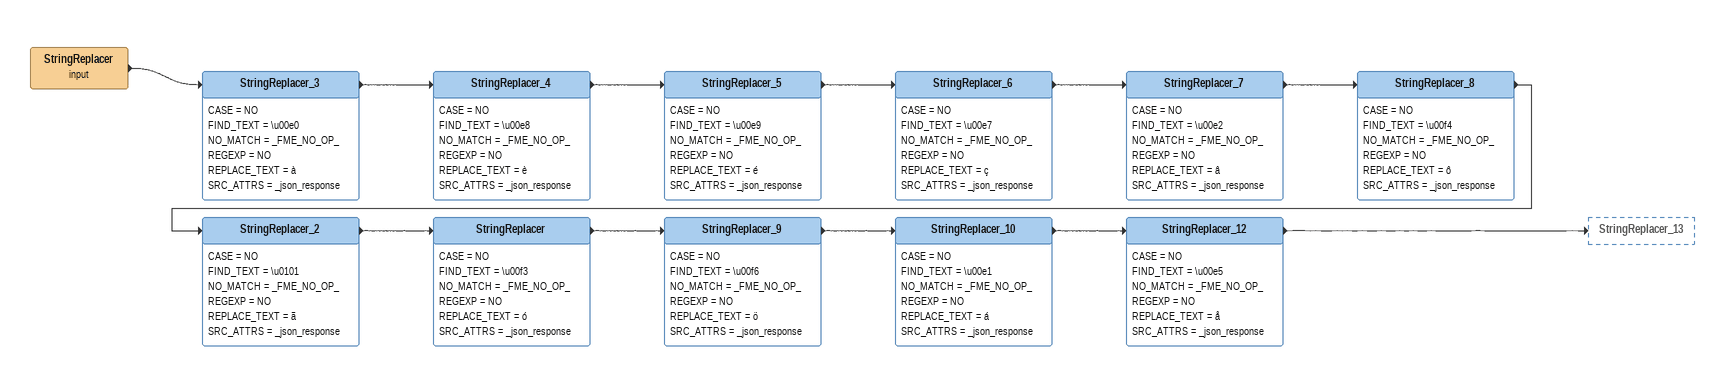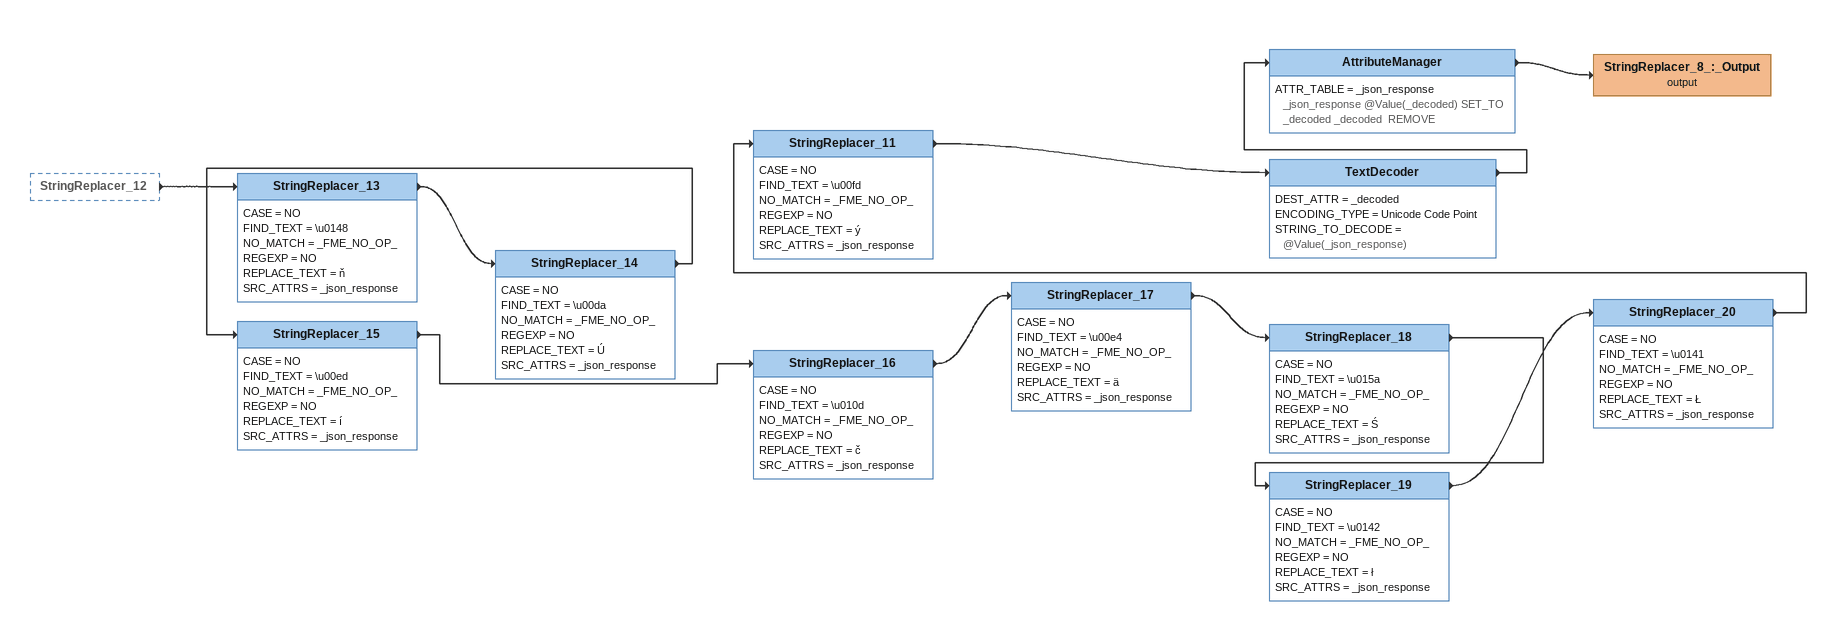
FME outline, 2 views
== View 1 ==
StringReplacer (input)
    -> StringReplacer_3
StringReplacer_3
    CASE = NO
    FIND_TEXT = \u00e0
    NO_MATCH = _FME_NO_OP_
    REGEXP = NO
    REPLACE_TEXT = à
    SRC_ATTRS = _json_response
    -> StringReplacer_4
StringReplacer_4
    CASE = NO
    FIND_TEXT = \u00e8
    NO_MATCH = _FME_NO_OP_
    REGEXP = NO
    REPLACE_TEXT = è
    SRC_ATTRS = _json_response
    -> StringReplacer_5
StringReplacer_5
    CASE = NO
    FIND_TEXT = \u00e9
    NO_MATCH = _FME_NO_OP_
    REGEXP = NO
    REPLACE_TEXT = é
    SRC_ATTRS = _json_response
    -> StringReplacer_6
StringReplacer_6
    CASE = NO
    FIND_TEXT = \u00e7
    NO_MATCH = _FME_NO_OP_
    REGEXP = NO
    REPLACE_TEXT = ç
    SRC_ATTRS = _json_response
    -> StringReplacer_7
StringReplacer_7
    CASE = NO
    FIND_TEXT = \u00e2
    NO_MATCH = _FME_NO_OP_
    REGEXP = NO
    REPLACE_TEXT = â
    SRC_ATTRS = _json_response
    -> StringReplacer_8
StringReplacer_8
    CASE = NO
    FIND_TEXT = \u00f4
    NO_MATCH = _FME_NO_OP_
    REGEXP = NO
    REPLACE_TEXT = ô
    SRC_ATTRS = _json_response
    -> StringReplacer_2
StringReplacer_2
    CASE = NO
    FIND_TEXT = \u0101
    NO_MATCH = _FME_NO_OP_
    REGEXP = NO
    REPLACE_TEXT = ā
    SRC_ATTRS = _json_response
    -> StringReplacer
StringReplacer
    CASE = NO
    FIND_TEXT = \u00f3
    NO_MATCH = _FME_NO_OP_
    REGEXP = NO
    REPLACE_TEXT = ó
    SRC_ATTRS = _json_response
    -> StringReplacer_9
StringReplacer_9
    CASE = NO
    FIND_TEXT = \u00f6
    NO_MATCH = _FME_NO_OP_
    REGEXP = NO
    REPLACE_TEXT = ö
    SRC_ATTRS = _json_response
    -> StringReplacer_10
StringReplacer_10
    CASE = NO
    FIND_TEXT = \u00e1
    NO_MATCH = _FME_NO_OP_
    REGEXP = NO
    REPLACE_TEXT = á
    SRC_ATTRS = _json_response
    -> StringReplacer_12
StringReplacer_12
    CASE = NO
    FIND_TEXT = \u00e5
    NO_MATCH = _FME_NO_OP_
    REGEXP = NO
    REPLACE_TEXT = å
    SRC_ATTRS = _json_response
    -> StringReplacer_13

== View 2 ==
StringReplacer_12 [outside]
    -> StringReplacer_13
StringReplacer_13
    CASE = NO
    FIND_TEXT = \u0148
    NO_MATCH = _FME_NO_OP_
    REGEXP = NO
    REPLACE_TEXT = ň
    SRC_ATTRS = _json_response
    -> StringReplacer_14
StringReplacer_14
    CASE = NO
    FIND_TEXT = \u00da
    NO_MATCH = _FME_NO_OP_
    REGEXP = NO
    REPLACE_TEXT = Ú
    SRC_ATTRS = _json_response
    -> StringReplacer_15
StringReplacer_15
    CASE = NO
    FIND_TEXT = \u00ed
    NO_MATCH = _FME_NO_OP_
    REGEXP = NO
    REPLACE_TEXT = í
    SRC_ATTRS = _json_response
    -> StringReplacer_16
StringReplacer_16
    CASE = NO
    FIND_TEXT = \u010d
    NO_MATCH = _FME_NO_OP_
    REGEXP = NO
    REPLACE_TEXT = č
    SRC_ATTRS = _json_response
    -> StringReplacer_17
StringReplacer_17
    CASE = NO
    FIND_TEXT = \u00e4
    NO_MATCH = _FME_NO_OP_
    REGEXP = NO
    REPLACE_TEXT = ä
    SRC_ATTRS = _json_response
    -> StringReplacer_18
StringReplacer_18
    CASE = NO
    FIND_TEXT = \u015a
    NO_MATCH = _FME_NO_OP_
    REGEXP = NO
    REPLACE_TEXT = Ś
    SRC_ATTRS = _json_response
    -> StringReplacer_19
StringReplacer_19
    CASE = NO
    FIND_TEXT = \u0142
    NO_MATCH = _FME_NO_OP_
    REGEXP = NO
    REPLACE_TEXT = ł
    SRC_ATTRS = _json_response
    -> StringReplacer_20
StringReplacer_20
    CASE = NO
    FIND_TEXT = \u0141
    NO_MATCH = _FME_NO_OP_
    REGEXP = NO
    REPLACE_TEXT = Ł
    SRC_ATTRS = _json_response
    -> StringReplacer_11
StringReplacer_11
    CASE = NO
    FIND_TEXT = \u00fd
    NO_MATCH = _FME_NO_OP_
    REGEXP = NO
    REPLACE_TEXT = ý
    SRC_ATTRS = _json_response
    -> TextDecoder
TextDecoder
    DEST_ATTR = _decoded
    ENCODING_TYPE = Unicode Code Point
    STRING_TO_DECODE = @Value(_json_response)
    -> AttributeManager
AttributeManager
    ATTR_TABLE = _json_response _json_response @Value(_decoded) SET_TO _decoded _decoded  REMOVE
    -> StringReplacer_8_:_Output (output)
StringReplacer_8_:_Output (output)
